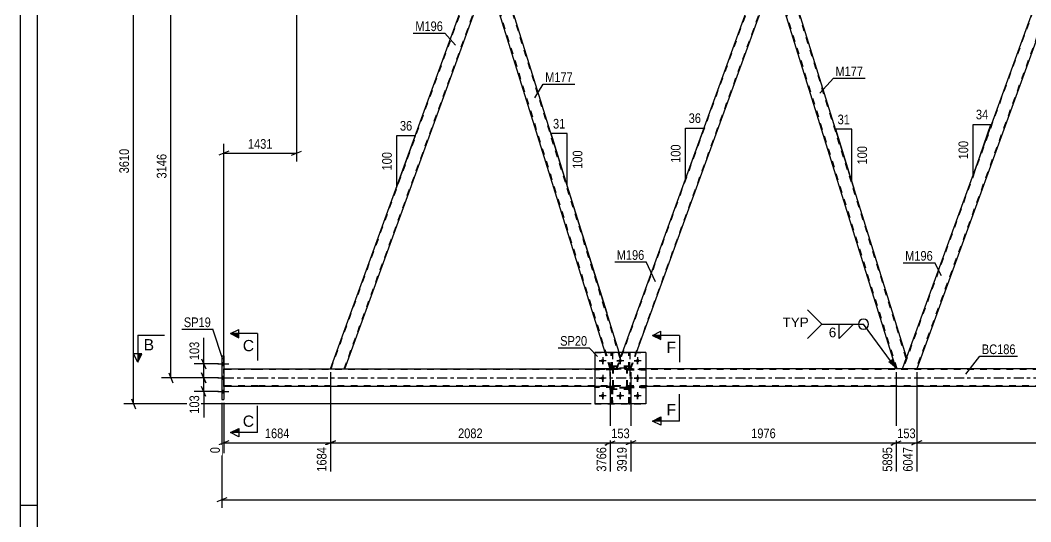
# Model space of a CAD drawing. Header units: millimetres. Extents: x 0 to 841, y 0 to 594.
# Drawn here: x 0 to 300.9, y 293.1 to 442.3 of the extents above; entities that cross this region are included whole.
import ezdxf

# ---------------------------------------------------------------- set-up
doc = ezdxf.new("R2010")
doc.units = ezdxf.units.MM
doc.linetypes.add('DXK_LINE_DOT2', pattern=[3.9198, 1.9599, -1.9599])
doc.linetypes.add('DXK_LINE_DOT3', pattern=[5.9187, 2.979, -0.9799, 0.9799, -0.9799])
doc.styles.add('Arial', font='ARIAL.TTF', dxfattribs={"height": 0.2})
doc.styles.add('Arial Narrow', font='ARIALN.TTF', dxfattribs={"height": 0.2})

# ---------------------------------------------------------------- blocks, each defined once
blk = doc.blocks.new('Unknown-318885327-1133')
at = {"color": 5, "linetype": 'Continuous'}
for p, q in [((0, 594), (0, 0)), ((5, 589), (5, 5)), ((5, 298), (0, 298))]:
    blk.add_line(p, q, dxfattribs=at)
blk = doc.blocks.new('Part-318885327-3958 - 3886')
at = {"color": 2, "linetype": 'Continuous'}
for p, q in [((181.17, 343.45), (181.17, 343.45)), ((181.49, 343.45), (181.17, 343.45)), ((181.49, 343.45), (181.49, 343.45))]:
    blk.add_line(p, q, dxfattribs=at)
at = {"color": 7, "linetype": 'DXK_LINE_DOT2'}
for p, q in [((181.17, 338.61), (181.17, 343.45)), ((181.49, 338.61), (181.49, 343.45)), ((181.17, 339.21), (181.49, 339.21)), ((181.49, 338.61), (181.17, 338.61))]:
    blk.add_line(p, q, dxfattribs=at)
blk = doc.blocks.new('Part-318885327-4018 - 3886')
at = {"color": 2, "linetype": 'Continuous'}
for p, q in [((140.75, 459.85), (139.22, 455.66)), ((142.06, 459.85), (140.75, 459.85)), ((178.34, 343.45), (142.06, 459.85)), ((174.15, 343.45), (139.2, 455.6)), ((139.22, 455.66), (139.22, 455.65))]:
    blk.add_line(p, q, dxfattribs=at)
at = {"color": 7, "linetype": 'DXK_LINE_DOT2'}
for p, q in [((178.63, 341.73), (141.81, 459.85)), ((139.22, 455.66), (139.2, 455.6)), ((175.91, 338.63), (139.33, 455.97)), ((175.66, 338.63), (174.15, 343.45)), ((178.77, 342.1), (178.34, 343.45)), ((177.5, 338.63), (178.77, 342.1)), ((175.66, 338.63), (177.5, 338.63))]:
    blk.add_line(p, q, dxfattribs=at)
blk = doc.blocks.new('Part-318885327-3895 - 3886')
at = {"color": 7, "linetype": 'DXK_LINE_DOT2'}
for p, q in [((176.29, 333.09), (175.97, 333.09)), ((175.97, 333.09), (175.97, 328.25)), ((175.97, 332.49), (176.29, 332.49)), ((176.29, 328.25), (176.29, 333.09)), ((175.97, 328.25), (176.29, 328.25))]:
    blk.add_line(p, q, dxfattribs=at)
blk = doc.blocks.new('Part-318885327-3972 - 3886')
at = {"color": 7, "linetype": 'DXK_LINE_DOT2'}
for p, q in [((176.42, 333.41), (171.02, 333.41)), ((171.02, 333.41), (171.02, 333.09)), ((176.42, 333.09), (171.02, 333.09)), ((175.82, 333.09), (175.82, 333.41)), ((176.42, 333.09), (176.42, 333.41))]:
    blk.add_line(p, q, dxfattribs=at)
blk = doc.blocks.new('Part-318885327-3981 - 3886')
at = {"color": 7, "linetype": 'DXK_LINE_DOT2'}
for p, q in [((181.62, 339.39), (175.62, 339.39)), ((175.62, 332.59), (175.62, 339.39)), ((181.62, 332.59), (181.62, 339.39)), ((181.62, 332.59), (175.62, 332.59))]:
    blk.add_line(p, q, dxfattribs=at)
blk = doc.blocks.new('Part-318885327-3922 - 3886')
at = {"color": 7, "linetype": 'DXK_LINE_DOT2'}
for p, q in [((306.93, 459.85), (262.81, 338.63)), ((310.84, 459.85), (266.72, 338.63)), ((309.49, 455.65), (311.01, 459.85)), ((311.01, 459.85), (309.49, 455.65)), ((309.49, 455.65), (309.49, 455.65)), ((263.88, 342.05), (262.64, 338.63)), ((266.89, 338.63), (262.64, 338.63))]:
    blk.add_line(p, q, dxfattribs=at)
at = {"color": 2, "linetype": 'Continuous'}
for p, q in [((306.76, 459.85), (263.88, 342.05)), ((311.01, 459.85), (306.76, 459.85)), ((309.49, 455.65), (266.89, 338.63))]:
    blk.add_line(p, q, dxfattribs=at)
blk = doc.blocks.new('Part-318885327-3933 - 3886')
at = {"color": 2, "linetype": 'Continuous'}
for p, q in [((92.37, 338.63), (136.49, 459.85)), ((136.49, 459.85), (140.75, 459.85)), ((96.63, 338.63), (139.22, 455.65))]:
    blk.add_line(p, q, dxfattribs=at)
at = {"color": 7, "linetype": 'DXK_LINE_DOT2'}
for p, q in [((92.54, 338.63), (136.66, 459.85)), ((96.46, 338.63), (140.58, 459.85)), ((140.75, 459.85), (139.22, 455.65)), ((92.37, 338.63), (96.63, 338.63))]:
    blk.add_line(p, q, dxfattribs=at)
blk = doc.blocks.new('Part-318885327-3934 - 3886')
at = {"color": 7, "linetype": 'DXK_LINE_DOT2'}
for p, q in [((181.49, 333.09), (181.17, 333.09)), ((181.17, 333.09), (181.17, 328.25)), ((181.17, 332.49), (181.49, 332.49)), ((181.49, 328.25), (181.49, 333.09)), ((181.17, 328.25), (181.49, 328.25))]:
    blk.add_line(p, q, dxfattribs=at)
blk = doc.blocks.new('Part-318885327-3942 - 3886')
at = {"color": 7, "linetype": 'DXK_LINE_DOT2'}
for p, q in [((186.22, 333.41), (180.82, 333.41)), ((180.82, 333.41), (180.82, 333.09)), ((180.82, 333.09), (186.22, 333.09)), ((181.42, 333.09), (181.42, 333.41)), ((186.22, 333.09), (186.22, 333.41))]:
    blk.add_line(p, q, dxfattribs=at)
blk = doc.blocks.new('Part-318885327-3945 - 3886')
at = {"color": 7, "linetype": 'DXK_LINE_DOT2'}
for p, q in [((175.97, 328.25), (175.97, 333.09)), ((175.97, 333.09), (176.29, 333.09)), ((175.97, 332.49), (176.29, 332.49)), ((176.29, 333.09), (176.29, 328.25)), ((176.29, 328.25), (175.97, 328.25))]:
    blk.add_line(p, q, dxfattribs=at)
blk = doc.blocks.new('Part-318885327-3948 - 3886')
at = {"color": 7, "linetype": 'DXK_LINE_DOT2'}
for p, q in [((181.17, 328.25), (181.17, 333.09)), ((181.17, 333.09), (181.49, 333.09)), ((181.17, 332.49), (181.49, 332.49)), ((181.49, 333.09), (181.49, 328.25)), ((181.49, 328.25), (181.17, 328.25))]:
    blk.add_line(p, q, dxfattribs=at)
blk = doc.blocks.new('Part-318885327-3951 - 3886')
at = {"color": 7, "linetype": 'DXK_LINE_DOT2'}
for p, q in [((175.97, 338.61), (175.97, 343.45)), ((175.97, 343.45), (176.29, 343.45)), ((176.29, 343.45), (176.29, 338.61)), ((175.97, 339.21), (176.29, 339.21)), ((176.29, 338.61), (175.97, 338.61))]:
    blk.add_line(p, q, dxfattribs=at)
blk = doc.blocks.new('Bolt-318885327-4020 - 3886')
at = {"linetype": 'Continuous'}
for points in [[(60.63, 339.65), (60.63, 340.53), (59.99, 340.53), (59.99, 339.65)], [(60.63, 339.65), (60.63, 340.53), (59.99, 340.53), (59.99, 339.65)], [(60.63, 339.65), (60.63, 340.53), (59.99, 340.53), (59.99, 339.65)], [(60.63, 335.55), (60.63, 336.43), (59.99, 336.43), (59.99, 335.55)], [(60.63, 335.55), (60.63, 336.43), (59.99, 336.43), (59.99, 335.55)], [(60.63, 331.45), (60.63, 332.33), (59.99, 332.33), (59.99, 331.45)], [(60.63, 331.45), (60.63, 332.33), (59.99, 332.33), (59.99, 331.45)], [(60.63, 331.45), (60.63, 332.33), (59.99, 332.33), (59.99, 331.45)]]:
    blk.add_hatch(color=1, dxfattribs=at).paths.add_polyline_path(points)
at = {"color": 1, "linetype": 'Continuous'}
for p, q in [((58.83, 340.09), (62.15, 340.09)), ((58.83, 340.09), (62.15, 340.09)), ((58.83, 340.09), (62.15, 340.09)), ((59.99, 340.53), (60.63, 340.53)), ((59.99, 340.53), (60.63, 340.53)), ((59.99, 340.53), (60.63, 340.53)), ((59.99, 339.65), (60.63, 339.65)), ((59.99, 339.65), (60.63, 339.65)), ((59.99, 339.65), (60.63, 339.65)), ((58.83, 335.99), (62.15, 335.99)), ((58.83, 335.99), (62.15, 335.99)), ((59.99, 336.43), (60.63, 336.43)), ((59.99, 336.43), (60.63, 336.43)), ((59.99, 335.55), (60.63, 335.55)), ((59.99, 335.55), (60.63, 335.55)), ((58.83, 331.89), (62.15, 331.89)), ((58.83, 331.89), (62.15, 331.89)), ((58.83, 331.89), (62.15, 331.89)), ((59.99, 332.33), (60.63, 332.33)), ((59.99, 332.33), (60.63, 332.33)), ((59.99, 332.33), (60.63, 332.33)), ((59.99, 331.45), (60.63, 331.45)), ((59.99, 331.45), (60.63, 331.45)), ((59.99, 331.45), (60.63, 331.45))]:
    blk.add_line(p, q, dxfattribs=at)
blk = doc.blocks.new('Part-318885327-3956 - 3886')
at = {"color": 2, "linetype": 'Continuous'}
for p, q in [((60.63, 338.63), (70.75, 338.63)), ((70.85, 338.63), (171.02, 338.63)), ((341.29, 338.63), (186.22, 338.63)), ((70.75, 333.35), (60.63, 333.35)), ((171.02, 333.35), (70.85, 333.35)), ((341.29, 333.35), (186.22, 333.35))]:
    blk.add_line(p, q, dxfattribs=at)
at = {"color": 7, "linetype": 'DXK_LINE_DOT2'}
for p, q in [((60.63, 333.35), (60.63, 338.63)), ((70.75, 338.39), (60.63, 338.39)), ((746.4, 338.39), (70.85, 338.39)), ((186.22, 338.63), (171.02, 338.63)), ((70.75, 333.59), (60.63, 333.59)), ((747.15, 333.59), (70.85, 333.59)), ((186.22, 333.35), (171.02, 333.35))]:
    blk.add_line(p, q, dxfattribs=at)
at = {"color": 7, "linetype": 'DXK_LINE_DOT3'}
for p, q in [((60.63, 335.99), (70.75, 335.99)), ((70.85, 335.99), (746.77, 335.99))]:
    blk.add_line(p, q, dxfattribs=at)
blk = doc.blocks.new('Part-318885327-3980 - 3886')
at = {"color": 7, "linetype": 'DXK_LINE_DOT2'}
for p, q in [((176.42, 338.37), (176.46, 338.56)), ((176.46, 338.56), (176.42, 338.37)), ((176.42, 333.33), (176.42, 338.37)), ((176.66, 338.37), (176.68, 338.47)), ((176.66, 333.33), (176.66, 338.37)), ((176.68, 338.47), (176.73, 338.54)), ((176.72, 338.82), (176.9, 338.85)), ((176.9, 338.85), (176.72, 338.82)), ((176.73, 338.54), (176.81, 338.59)), ((176.81, 338.59), (176.9, 338.61)), ((180.34, 338.85), (176.9, 338.85)), ((176.9, 338.61), (180.34, 338.61)), ((180.34, 338.85), (180.52, 338.82)), ((180.52, 338.82), (180.34, 338.85)), ((180.34, 338.61), (180.43, 338.59)), ((180.43, 338.59), (180.51, 338.54)), ((180.51, 338.54), (180.56, 338.47)), ((180.56, 338.47), (180.58, 338.37)), ((180.58, 333.33), (180.58, 338.37)), ((180.78, 338.56), (180.82, 338.37)), ((180.82, 338.37), (180.78, 338.56)), ((180.82, 333.33), (180.82, 338.37)), ((176.46, 333.15), (176.42, 333.33)), ((176.42, 333.33), (176.46, 333.15)), ((176.68, 333.24), (176.66, 333.33)), ((176.73, 333.16), (176.68, 333.24)), ((176.9, 332.85), (176.72, 332.89)), ((176.72, 332.89), (176.9, 332.85)), ((176.81, 333.11), (176.73, 333.16)), ((176.9, 333.09), (176.81, 333.11)), ((180.34, 333.09), (176.9, 333.09)), ((180.34, 332.85), (176.9, 332.85)), ((180.43, 333.11), (180.34, 333.09)), ((180.52, 332.89), (180.34, 332.85)), ((180.34, 332.85), (180.52, 332.89)), ((180.51, 333.16), (180.43, 333.11)), ((180.56, 333.24), (180.51, 333.16)), ((180.58, 333.33), (180.56, 333.24)), ((180.82, 333.33), (180.78, 333.15)), ((180.78, 333.15), (180.82, 333.33))]:
    blk.add_line(p, q, dxfattribs=at)
at = {"color": 7, "linetype": 'DXK_LINE_DOT3'}
blk.add_line((178.62, 335.85), (178.62, 335.85), dxfattribs=at)
at = {"color": 7, "linetype": 'DXK_LINE_DOT2'}
for centre, start, end in [((176.9, 338.37), 112.5, 157.5), ((176.9, 338.37), 112.5, 157.5), ((180.34, 338.37), 22.5, 67.5), ((180.34, 338.37), 22.5, 67.5), ((176.9, 333.33), 202.5, 247.5), ((176.9, 333.33), 202.5, 247.5), ((180.34, 333.33), 292.5, 337.5), ((180.34, 333.33), 292.5, 337.5)]:
    blk.add_arc(centre, 0.48, start, end, dxfattribs=at)
blk = doc.blocks.new('Part-318885327-3985 - 3886')
at = {"color": 7, "linetype": 'DXK_LINE_DOT2'}
for p, q in [((176.42, 338.61), (171.02, 338.61)), ((171.02, 338.61), (171.02, 338.29)), ((176.42, 338.29), (171.02, 338.29)), ((175.82, 338.29), (175.82, 338.61)), ((176.42, 338.29), (176.42, 338.61))]:
    blk.add_line(p, q, dxfattribs=at)
blk = doc.blocks.new('Part-318885327-4025 - 3886')
at = {"color": 7, "linetype": 'DXK_LINE_DOT2'}
for p, q in [((177.67, 338.63), (221.79, 459.85)), ((181.59, 338.63), (225.71, 459.85)), ((225.88, 459.85), (224.35, 455.65)), ((177.5, 338.63), (179.26, 343.45)), ((181.76, 338.63), (183.52, 343.45)), ((181.76, 338.63), (177.5, 338.63))]:
    blk.add_line(p, q, dxfattribs=at)
at = {"color": 2, "linetype": 'Continuous'}
for p, q in [((179.26, 343.45), (221.62, 459.85)), ((221.62, 459.85), (225.88, 459.85)), ((183.52, 343.45), (224.35, 455.65))]:
    blk.add_line(p, q, dxfattribs=at)
blk = doc.blocks.new('Part-318885327-4028 - 3886')
at = {"color": 7, "linetype": 'DXK_LINE_DOT2'}
for p, q in [((181.17, 338.61), (181.17, 343.45)), ((181.17, 343.45), (181.49, 343.45)), ((181.49, 343.45), (181.49, 338.61)), ((181.17, 339.21), (181.49, 339.21)), ((181.49, 338.61), (181.17, 338.61))]:
    blk.add_line(p, q, dxfattribs=at)
blk = doc.blocks.new('Part-318885327-4033 - 3886')
at = {"color": 2, "linetype": 'Continuous'}
for p, q in [((186.22, 343.45), (171.02, 343.45)), ((171.02, 343.45), (171.02, 328.25)), ((186.22, 343.45), (186.22, 328.25)), ((186.22, 328.25), (171.02, 328.25))]:
    blk.add_line(p, q, dxfattribs=at)
blk = doc.blocks.new('Part-318885327-4040 - 3886')
at = {"color": 7, "linetype": 'DXK_LINE_DOT2'}
for p, q in [((180.82, 333.09), (180.82, 333.41)), ((180.82, 333.41), (186.22, 333.41)), ((186.22, 333.09), (180.82, 333.09)), ((181.42, 333.09), (181.42, 333.41)), ((186.22, 333.41), (186.22, 333.09))]:
    blk.add_line(p, q, dxfattribs=at)
blk = doc.blocks.new('Part-318885327-4121 - 3886')
at = {"color": 7, "linetype": 'DXK_LINE_DOT2'}
for p, q in [((176.42, 338.37), (176.46, 338.56)), ((176.46, 338.56), (176.42, 338.37)), ((176.42, 333.33), (176.42, 338.37)), ((176.66, 338.37), (176.68, 338.47)), ((176.66, 333.33), (176.66, 338.37)), ((176.68, 338.47), (176.73, 338.54)), ((176.72, 338.82), (176.9, 338.85)), ((176.9, 338.85), (176.72, 338.82)), ((176.73, 338.54), (176.81, 338.59)), ((176.81, 338.59), (176.9, 338.61)), ((180.34, 338.85), (176.9, 338.85)), ((176.9, 338.61), (180.34, 338.61)), ((180.34, 338.85), (180.52, 338.82)), ((180.52, 338.82), (180.34, 338.85)), ((180.34, 338.61), (180.43, 338.59)), ((180.43, 338.59), (180.51, 338.54)), ((180.51, 338.54), (180.56, 338.47)), ((180.56, 338.47), (180.58, 338.37)), ((180.58, 333.33), (180.58, 338.37)), ((180.78, 338.56), (180.82, 338.37)), ((180.82, 338.37), (180.78, 338.56)), ((180.82, 333.33), (180.82, 338.37)), ((176.46, 333.15), (176.42, 333.33)), ((176.42, 333.33), (176.46, 333.15)), ((176.68, 333.24), (176.66, 333.33)), ((176.73, 333.16), (176.68, 333.24)), ((176.9, 332.85), (176.72, 332.89)), ((176.72, 332.89), (176.9, 332.85)), ((176.81, 333.11), (176.73, 333.16)), ((176.9, 333.09), (176.81, 333.11)), ((180.34, 333.09), (176.9, 333.09)), ((180.34, 332.85), (176.9, 332.85)), ((180.43, 333.11), (180.34, 333.09)), ((180.52, 332.89), (180.34, 332.85)), ((180.34, 332.85), (180.52, 332.89)), ((180.51, 333.16), (180.43, 333.11)), ((180.56, 333.24), (180.51, 333.16)), ((180.58, 333.33), (180.56, 333.24)), ((180.82, 333.33), (180.78, 333.15)), ((180.78, 333.15), (180.82, 333.33))]:
    blk.add_line(p, q, dxfattribs=at)
at = {"color": 7, "linetype": 'DXK_LINE_DOT3'}
blk.add_line((178.62, 335.85), (178.62, 335.85), dxfattribs=at)
at = {"color": 7, "linetype": 'DXK_LINE_DOT2'}
for centre, start, end in [((176.9, 338.37), 112.5, 157.5), ((176.9, 338.37), 112.5, 157.5), ((180.34, 338.37), 22.5, 67.5), ((180.34, 338.37), 22.5, 67.5), ((176.9, 333.33), 202.5, 247.5), ((176.9, 333.33), 202.5, 247.5), ((180.34, 333.33), 292.5, 337.5), ((180.34, 333.33), 292.5, 337.5)]:
    blk.add_arc(centre, 0.48, start, end, dxfattribs=at)
blk = doc.blocks.new('Part-318885327-4119 - 3886')
at = {"color": 7, "linetype": 'DXK_LINE_DOT2'}
for p, q in [((180.82, 338.29), (180.82, 338.61)), ((180.82, 338.61), (186.22, 338.61)), ((186.22, 338.29), (180.82, 338.29)), ((181.42, 338.29), (181.42, 338.61)), ((186.22, 338.61), (186.22, 338.29))]:
    blk.add_line(p, q, dxfattribs=at)
blk = doc.blocks.new('Part-318885327-4057 - 3886')
at = {"color": 7, "linetype": 'DXK_LINE_DOT2'}
for p, q in [((186.22, 338.61), (180.82, 338.61)), ((180.82, 338.61), (180.82, 338.29)), ((180.82, 338.29), (186.22, 338.29)), ((181.42, 338.29), (181.42, 338.61)), ((186.22, 338.29), (186.22, 338.61))]:
    blk.add_line(p, q, dxfattribs=at)
blk = doc.blocks.new('Part-318885327-4060 - 3886')
at = {"color": 7, "linetype": 'DXK_LINE_DOT2'}
for p, q in [((176.42, 333.41), (171.02, 333.41)), ((171.02, 333.09), (171.02, 333.41)), ((176.42, 333.09), (171.02, 333.09)), ((175.82, 333.09), (175.82, 333.41)), ((176.42, 333.41), (176.42, 333.09))]:
    blk.add_line(p, q, dxfattribs=at)
blk = doc.blocks.new('Bolt-318885327-4062 - 3886')
at = {"color": 1, "linetype": 'Continuous'}
for p, q in [((172.38, 341.05), (173.07, 341.05)), ((173.42, 342.09), (173.42, 341.4)), ((173.42, 340.01), (173.42, 340.71)), ((174.46, 341.05), (173.77, 341.05)), ((177.58, 341.05), (178.27, 341.05)), ((178.62, 342.09), (178.62, 341.4)), ((178.62, 340.01), (178.62, 340.71)), ((179.66, 341.05), (178.97, 341.05)), ((182.78, 341.05), (183.47, 341.05)), ((183.82, 342.09), (183.82, 341.4)), ((183.82, 340.01), (183.82, 340.71)), ((184.86, 341.05), (184.17, 341.05)), ((172.38, 335.85), (173.07, 335.85)), ((173.42, 336.89), (173.42, 336.2)), ((173.42, 334.81), (173.42, 335.51)), ((174.46, 335.85), (173.77, 335.85)), ((182.78, 335.85), (183.47, 335.85)), ((183.82, 336.89), (183.82, 336.2)), ((183.82, 334.81), (183.82, 335.51)), ((184.86, 335.85), (184.17, 335.85)), ((173.42, 331.69), (173.42, 331)), ((178.62, 331.69), (178.62, 331)), ((183.82, 331.69), (183.82, 331)), ((172.38, 330.65), (173.07, 330.65)), ((173.42, 329.61), (173.42, 330.31)), ((174.46, 330.65), (173.77, 330.65)), ((177.58, 330.65), (178.27, 330.65)), ((178.62, 329.61), (178.62, 330.31)), ((179.66, 330.65), (178.97, 330.65)), ((182.78, 330.65), (183.47, 330.65)), ((183.82, 329.61), (183.82, 330.31)), ((184.86, 330.65), (184.17, 330.65))]:
    blk.add_line(p, q, dxfattribs=at)
blk = doc.blocks.new('Bolt-318885327-4063 - 3886')
at = {"linetype": 'Continuous'}
for points in [[(173.94, 341.05, -1), (172.9, 341.05, -1)], [(179.14, 341.05, -1), (178.1, 341.05, -1)], [(184.34, 341.05, -1), (183.3, 341.05, -1)], [(173.94, 335.85, -1), (172.9, 335.85, -1)], [(184.34, 335.85, -1), (183.3, 335.85, -1)], [(173.94, 330.65, -1), (172.9, 330.65, -1)], [(179.14, 330.65, -1), (178.1, 330.65, -1)], [(184.34, 330.65, -1), (183.3, 330.65, -1)]]:
    blk.add_hatch(color=1, dxfattribs=at).paths.add_polyline_path(points)
at = {"color": 1, "linetype": 'Continuous'}
for p, q in [((174.46, 341.05), (172.38, 341.05)), ((173.42, 342.09), (173.42, 340.01)), ((179.66, 341.05), (177.58, 341.05)), ((178.62, 342.09), (178.62, 340.01)), ((184.86, 341.05), (182.78, 341.05)), ((183.82, 342.09), (183.82, 340.01)), ((174.46, 335.85), (172.38, 335.85)), ((173.42, 336.89), (173.42, 334.81)), ((184.86, 335.85), (182.78, 335.85)), ((183.82, 336.89), (183.82, 334.81)), ((173.42, 331.69), (173.42, 329.61)), ((178.62, 331.69), (178.62, 329.61)), ((183.82, 331.69), (183.82, 329.61)), ((174.46, 330.65), (172.38, 330.65)), ((179.66, 330.65), (177.58, 330.65)), ((184.86, 330.65), (182.78, 330.65))]:
    blk.add_line(p, q, dxfattribs=at)
blk = doc.blocks.new('Part-318885327-4077 - 3886')
at = {"color": 2, "linetype": 'Continuous'}
for p, q in [((225.88, 459.85), (224.35, 455.66)), ((227.2, 459.85), (225.88, 459.85)), ((263.9, 342.1), (227.2, 459.85)), ((260.79, 338.63), (224.33, 455.6)), ((224.35, 455.66), (224.35, 455.65)), ((262.64, 338.63), (263.88, 342.05))]:
    blk.add_line(p, q, dxfattribs=at)
at = {"color": 7, "linetype": 'DXK_LINE_DOT2'}
for p, q in [((263.76, 341.73), (226.95, 459.85)), ((224.35, 455.66), (224.33, 455.6)), ((261.04, 338.63), (224.47, 455.97)), ((263.88, 342.05), (263.9, 342.1)), ((262.64, 338.63), (260.79, 338.63))]:
    blk.add_line(p, q, dxfattribs=at)
blk = doc.blocks.new('Part-318885327-4085 - 3886')
at = {"color": 7, "linetype": 'DXK_LINE_DOT2'}
for p, q in [((176.42, 338.61), (171.02, 338.61)), ((171.02, 338.29), (171.02, 338.61)), ((176.42, 338.29), (171.02, 338.29)), ((175.82, 338.29), (175.82, 338.61)), ((176.42, 338.61), (176.42, 338.29))]:
    blk.add_line(p, q, dxfattribs=at)
blk = doc.blocks.new('Part-318885327-4091 - 3886')
at = {"color": 7, "linetype": 'DXK_LINE_DOT2'}
for p, q in [((171.02, 343.45), (186.22, 343.45)), ((171.02, 343.45), (171.02, 328.25)), ((186.22, 343.45), (186.22, 328.25)), ((171.02, 328.25), (186.22, 328.25))]:
    blk.add_line(p, q, dxfattribs=at)
blk = doc.blocks.new('Part-318885327-4120 - 3886')
at = {"color": 7, "linetype": 'DXK_LINE_DOT2'}
for p, q in [((181.62, 339.25), (175.62, 339.25)), ((175.62, 332.45), (175.62, 339.25)), ((181.62, 332.45), (181.62, 339.25)), ((181.62, 332.45), (175.62, 332.45))]:
    blk.add_line(p, q, dxfattribs=at)
blk = doc.blocks.new('Part-318885327-4123 - 3886')
at = {"color": 2, "linetype": 'Continuous'}
for p, q in [((175.97, 343.45), (175.97, 343.45)), ((176.29, 343.45), (175.97, 343.45)), ((176.29, 343.45), (176.29, 343.45))]:
    blk.add_line(p, q, dxfattribs=at)
at = {"color": 7, "linetype": 'DXK_LINE_DOT2'}
for p, q in [((175.97, 338.61), (175.97, 343.45)), ((176.29, 338.61), (176.29, 343.45)), ((175.97, 339.21), (176.29, 339.21)), ((176.29, 338.61), (175.97, 338.61))]:
    blk.add_line(p, q, dxfattribs=at)
blk = doc.blocks.new('Part-318885327-4202 - 3886')
at = {"color": 2, "linetype": 'Continuous'}
for p, q in [((59.99, 342.49), (60.63, 342.49)), ((59.99, 342.49), (59.99, 329.49)), ((60.63, 342.49), (60.63, 329.49)), ((59.99, 329.49), (60.63, 329.49))]:
    blk.add_line(p, q, dxfattribs=at)
blk = doc.blocks.new('StraightDimension-318885327-4792 - 3886')
at = {"color": 7, "linetype": 'Continuous'}
for p, q in [((92.37, 337.63), (92.37, 308.05)), ((175.66, 337.63), (175.66, 308.05)), ((93.87, 317.26), (90.87, 316.06)), ((92.37, 316.66), (175.66, 316.66)), ((174.16, 316.06), (177.16, 317.26))]:
    blk.add_line(p, q, dxfattribs=at)
at = {"color": 0}
blk.add_wipeout([(138.27, 317.41), (138.27, 321.61), (129.76, 321.61), (129.76, 317.41)], dxfattribs=at)
at = {"color": 0, "linetype": 'Continuous'}
blk.add_wipeout([(175.06, 315.96), (170.86, 315.96), (170.86, 307.45), (175.06, 307.45)], dxfattribs=at)
at = {"color": 3, "style": 'Arial Narrow'}
blk.add_text('2082', height=2.863, dxfattribs=at).set_placement((130.36, 318.01))
at = {"color": 3, "linetype": 'Continuous', "style": 'Arial Narrow'}
blk.add_text('3766', height=2.863, rotation=90.0002, dxfattribs=at).set_placement((174.46, 308.05))
blk = doc.blocks.new('AngleDimension-318885327-5505 - 3886')
at = {"color": 7, "linetype": 'Continuous'}
for p, q in [((247.59, 409.89), (242.77, 409.89)), ((247.59, 394.43), (242.77, 409.89)), ((247.59, 394.43), (247.59, 409.89)), ((248.25, 392.31), (247.59, 394.43))]:
    blk.add_line(p, q, dxfattribs=at)
at = {"color": 0}
for points in [[(247.61, 410.79), (247.61, 414.99), (242.75, 414.99), (242.75, 410.79)], [(252.69, 405.5), (248.49, 405.5), (248.49, 398.82), (252.69, 398.82)]]:
    blk.add_wipeout(points, dxfattribs=at)
at = {"color": 3, "style": 'Arial Narrow'}
blk.add_text('31', height=2.863, dxfattribs=at).set_placement((243.35, 411.39))
blk.add_text('100', height=2.863, rotation=90.0002, dxfattribs=at).set_placement((252.09, 399.42))
blk = doc.blocks.new('StraightDimension-318885327-5101 - 3886')
at = {"color": 7, "linetype": 'Continuous'}
for p, q in [((59.99, 328.49), (59.99, 297.31)), ((61.49, 300.31), (58.49, 299.11)), ((59.99, 299.71), (799.55, 299.71))]:
    blk.add_line(p, q, dxfattribs=at)
blk = doc.blocks.new('AngleDimension-318885327-4383 - 3886')
at = {"color": 7, "linetype": 'Continuous'}
for p, q in [((198.07, 410.26), (203.61, 410.26)), ((198.07, 395.03), (203.61, 410.26)), ((198.07, 395.03), (198.07, 410.26)), ((198.34, 395.77), (198.07, 395.03))]:
    blk.add_line(p, q, dxfattribs=at)
at = {"color": 0}
for points in [[(203.26, 411.16), (203.26, 415.36), (198.41, 415.36), (198.41, 411.16)], [(197.17, 405.99), (192.97, 405.99), (192.97, 399.3), (197.17, 399.3)]]:
    blk.add_wipeout(points, dxfattribs=at)
at = {"color": 3, "style": 'Arial Narrow'}
blk.add_text('36', height=2.863, dxfattribs=at).set_placement((199.01, 411.76))
blk.add_text('100', height=2.863, rotation=90.0002, dxfattribs=at).set_placement((196.57, 399.9))
blk = doc.blocks.new('AngleDimension-318885327-4394 - 3886')
at = {"color": 7, "linetype": 'Continuous'}
for p, q in [((112.11, 408), (117.65, 408)), ((112.11, 392.77), (117.65, 408)), ((112.11, 392.77), (112.11, 408)), ((110.76, 389.07), (112.11, 392.77))]:
    blk.add_line(p, q, dxfattribs=at)
at = {"color": 0}
for points in [[(117.31, 408.9), (117.31, 413.1), (112.45, 413.1), (112.45, 408.9)], [(111.21, 403.73), (107.01, 403.73), (107.01, 397.04), (111.21, 397.04)]]:
    blk.add_wipeout(points, dxfattribs=at)
at = {"color": 3, "style": 'Arial Narrow'}
blk.add_text('36', height=2.863, dxfattribs=at).set_placement((113.05, 409.5))
blk.add_text('100', height=2.863, rotation=90.0002, dxfattribs=at).set_placement((110.61, 397.64))
blk = doc.blocks.new('StraightDimension-318885327-4606 - 3886')
at = {"color": 7, "linetype": 'Continuous'}
for p, q in [((83.86, 472.65), (30.86, 472.65)), ((34.31, 471.15), (33.11, 474.15)), ((33.71, 328.25), (33.71, 472.65)), ((170.02, 328.25), (30.86, 328.25)), ((33.11, 329.75), (34.31, 326.75))]:
    blk.add_line(p, q, dxfattribs=at)
at = {"color": 0}
blk.add_wipeout([(32.96, 404.71), (28.76, 404.71), (28.76, 396.19), (32.96, 396.19)], dxfattribs=at)
at = {"color": 3, "style": 'Arial Narrow'}
blk.add_text('3610', height=2.863, rotation=90.0002, dxfattribs=at).set_placement((32.36, 396.79))
blk = doc.blocks.new('StraightDimension-318885327-4679 - 3886')
at = {"color": 7, "linetype": 'Continuous'}
for p, q in [((58.99, 340.09), (51.77, 340.09)), ((54.02, 341.59), (55.22, 338.59)), ((54.62, 335.99), (54.62, 340.09)), ((55.22, 334.49), (54.02, 337.49)), ((58.99, 335.99), (51.77, 335.99))]:
    blk.add_line(p, q, dxfattribs=at)
at = {"color": 0}
blk.add_wipeout([(53.87, 347.3), (49.67, 347.3), (49.67, 340.61), (53.87, 340.61)], dxfattribs=at)
at = {"color": 7, "linetype": 'Continuous'}
blk.add_line((54.62, 340.09), (54.62, 347.82), dxfattribs=at)
blk.add_line((54.62, 340.09), (54.62, 347.82), dxfattribs=at)
at = {"color": 3, "style": 'Arial Narrow'}
blk.add_text('103', height=2.863, rotation=90.0002, dxfattribs=at).set_placement((53.27, 341.21))
blk = doc.blocks.new('StraightDimension-318885327-4687 - 3886')
at = {"color": 7, "linetype": 'Continuous'}
for p, q in [((54.02, 337.49), (55.22, 334.49)), ((58.99, 335.99), (51.77, 335.99)), ((54.62, 331.89), (54.62, 335.99)), ((58.99, 331.89), (51.77, 331.89)), ((55.22, 330.39), (54.02, 333.39))]:
    blk.add_line(p, q, dxfattribs=at)
at = {"color": 0}
blk.add_wipeout([(53.87, 331.36), (49.67, 331.36), (49.67, 324.68), (53.87, 324.68)], dxfattribs=at)
at = {"color": 7, "linetype": 'Continuous'}
blk.add_line((54.62, 331.89), (54.62, 324.15), dxfattribs=at)
blk.add_line((54.62, 331.89), (54.62, 324.15), dxfattribs=at)
at = {"color": 3, "style": 'Arial Narrow'}
blk.add_text('103', height=2.863, rotation=90.0002, dxfattribs=at).set_placement((53.27, 325.28))
blk = doc.blocks.new('StraightDimension-318885327-4728 - 3886')
at = {"color": 7, "linetype": 'Continuous'}
for p, q in [((82.25, 458.85), (82.25, 400.35)), ((62.13, 403.35), (59.13, 402.15)), ((60.63, 339.63), (60.63, 405.6)), ((80.75, 402.15), (83.75, 403.35)), ((60.63, 402.75), (82.25, 402.75))]:
    blk.add_line(p, q, dxfattribs=at)
at = {"color": 0}
blk.add_wipeout([(75.7, 403.5), (75.7, 407.7), (67.19, 407.7), (67.19, 403.5)], dxfattribs=at)
at = {"color": 3, "style": 'Arial Narrow'}
blk.add_text('1431', height=2.863, dxfattribs=at).set_placement((67.79, 404.1))
blk = doc.blocks.new('StraightDimension-318885327-4739 - 3886')
at = {"color": 7, "linetype": 'Continuous'}
for p, q in [((45.48, 460.35), (44.28, 463.35)), ((80.61, 461.85), (42.03, 461.85)), ((44.88, 335.99), (44.88, 461.85)), ((44.28, 337.49), (45.48, 334.49)), ((58.99, 335.99), (42.03, 335.99))]:
    blk.add_line(p, q, dxfattribs=at)
at = {"color": 0}
blk.add_wipeout([(44.13, 403.17), (39.93, 403.17), (39.93, 394.66), (44.13, 394.66)], dxfattribs=at)
at = {"color": 3, "style": 'Arial Narrow'}
blk.add_text('3146', height=2.863, rotation=90.0002, dxfattribs=at).set_placement((43.53, 395.26))
blk = doc.blocks.new('StraightDimension-318885327-4744 - 3886')
at = {"color": 7, "linetype": 'Continuous'}
for p, q in [((181.76, 337.63), (181.76, 308.05)), ((260.79, 337.63), (260.79, 308.05)), ((183.26, 317.26), (180.26, 316.06)), ((181.76, 316.66), (260.79, 316.66)), ((259.29, 316.06), (262.29, 317.26))]:
    blk.add_line(p, q, dxfattribs=at)
at = {"color": 0}
blk.add_wipeout([(225.53, 317.41), (225.53, 321.61), (217.02, 321.61), (217.02, 317.41)], dxfattribs=at)
at = {"color": 0, "linetype": 'Continuous'}
blk.add_wipeout([(260.19, 315.96), (255.99, 315.96), (255.99, 307.45), (260.19, 307.45)], dxfattribs=at)
at = {"color": 3, "style": 'Arial Narrow'}
blk.add_text('1976', height=2.863, dxfattribs=at).set_placement((217.62, 318.01))
at = {"color": 3, "linetype": 'Continuous', "style": 'Arial Narrow'}
blk.add_text('5895', height=2.863, rotation=90.0002, dxfattribs=at).set_placement((259.59, 308.05))
blk = doc.blocks.new('StraightDimension-318885327-4768 - 3886')
at = {"color": 7, "linetype": 'Continuous'}
for p, q in [((175.66, 337.63), (175.66, 308.05)), ((181.76, 337.63), (181.76, 308.05)), ((174.16, 316.06), (177.16, 317.26)), ((175.66, 316.66), (181.76, 316.66)), ((183.26, 317.26), (180.26, 316.06))]:
    blk.add_line(p, q, dxfattribs=at)
at = {"color": 0}
blk.add_wipeout([(182.05, 317.41), (182.05, 321.61), (175.37, 321.61), (175.37, 317.41)], dxfattribs=at)
at = {"color": 3, "style": 'Arial Narrow'}
blk.add_text('153', height=2.863, dxfattribs=at).set_placement((175.97, 318.01))
at = {"color": 0, "linetype": 'Continuous'}
blk.add_wipeout([(181.16, 315.96), (176.96, 315.96), (176.96, 307.45), (181.16, 307.45)], dxfattribs=at)
at = {"color": 3, "linetype": 'Continuous', "style": 'Arial Narrow'}
blk.add_text('3919', height=2.863, rotation=90.0002, dxfattribs=at).set_placement((180.56, 308.05))
blk = doc.blocks.new('StraightDimension-318885327-4809 - 3886')
at = {"color": 7, "linetype": 'Continuous'}
for p, q in [((260.79, 337.63), (260.79, 308.05)), ((266.89, 337.63), (266.89, 308.05)), ((259.29, 316.06), (262.29, 317.26)), ((260.79, 316.66), (266.89, 316.66)), ((268.39, 317.26), (265.39, 316.06))]:
    blk.add_line(p, q, dxfattribs=at)
at = {"color": 0}
blk.add_wipeout([(267.19, 317.41), (267.19, 321.61), (260.5, 321.61), (260.5, 317.41)], dxfattribs=at)
at = {"color": 3, "style": 'Arial Narrow'}
blk.add_text('153', height=2.863, dxfattribs=at).set_placement((261.1, 318.01))
at = {"color": 0, "linetype": 'Continuous'}
blk.add_wipeout([(266.29, 315.96), (262.09, 315.96), (262.09, 307.45), (266.29, 307.45)], dxfattribs=at)
at = {"color": 3, "linetype": 'Continuous', "style": 'Arial Narrow'}
blk.add_text('6047', height=2.863, rotation=90.0002, dxfattribs=at).set_placement((265.69, 308.05))
blk = doc.blocks.new('StraightDimension-318885327-4833 - 3886')
at = {"color": 7, "linetype": 'Continuous'}
for p, q in [((266.89, 337.63), (266.89, 308.05)), ((345.93, 337.63), (345.93, 308.05)), ((268.39, 317.26), (265.39, 316.06)), ((266.89, 316.66), (345.93, 316.66)), ((344.43, 316.06), (347.43, 317.26))]:
    blk.add_line(p, q, dxfattribs=at)
at = {"color": 0}
blk.add_wipeout([(310.67, 317.41), (310.67, 321.61), (302.15, 321.61), (302.15, 317.41)], dxfattribs=at)
at = {"color": 0, "linetype": 'Continuous'}
blk.add_wipeout([(345.33, 315.96), (341.13, 315.96), (341.13, 307.45), (345.33, 307.45)], dxfattribs=at)
at = {"color": 3, "style": 'Arial Narrow'}
blk.add_text('1976', height=2.863, dxfattribs=at).set_placement((302.75, 318.01))
at = {"color": 3, "linetype": 'Continuous', "style": 'Arial Narrow'}
blk.add_text('8023', height=2.863, rotation=90.0002, dxfattribs=at).set_placement((344.73, 308.05))
blk = doc.blocks.new('StraightDimension-318885327-5090 - 3886')
at = {"color": 7, "linetype": 'Continuous'}
for p, q in [((92.37, 337.63), (92.37, 308.05)), ((60.63, 328.49), (60.63, 313.53)), ((62.13, 317.26), (59.13, 316.06)), ((60.63, 316.66), (92.37, 316.66)), ((90.87, 316.06), (93.87, 317.26))]:
    blk.add_line(p, q, dxfattribs=at)
at = {"color": 0}
blk.add_wipeout([(80.76, 317.41), (80.76, 321.61), (72.24, 321.61), (72.24, 317.41)], dxfattribs=at)
at = {"color": 0, "linetype": 'Continuous'}
for points in [[(60.03, 315.96), (55.83, 315.96), (55.83, 312.93), (60.03, 312.93)], [(91.77, 315.96), (87.57, 315.96), (87.57, 307.45), (91.77, 307.45)]]:
    blk.add_wipeout(points, dxfattribs=at)
at = {"color": 3, "style": 'Arial Narrow'}
blk.add_text('1684', height=2.863, dxfattribs=at).set_placement((72.84, 318.01))
at = {"color": 3, "linetype": 'Continuous', "style": 'Arial Narrow'}
for s, height, p in [('0', 2.86, (59.43, 313.53)), ('1684', 2.863, (91.17, 308.05))]:
    blk.add_text(s, height=height, rotation=90.0002, dxfattribs=at).set_placement(p)
blk = doc.blocks.new('AngleDimension-318885327-5112 - 3886')
at = {"color": 7, "linetype": 'Continuous'}
for p, q in [((162.86, 408.61), (158.04, 408.61)), ((162.86, 393.14), (158.04, 408.61)), ((162.86, 393.14), (162.86, 408.61)), ((174.7, 355.16), (162.86, 393.14))]:
    blk.add_line(p, q, dxfattribs=at)
at = {"color": 0}
for points in [[(162.87, 409.51), (162.87, 413.71), (158.02, 413.71), (158.02, 409.51)], [(167.96, 404.22), (163.76, 404.22), (163.76, 397.53), (167.96, 397.53)]]:
    blk.add_wipeout(points, dxfattribs=at)
at = {"color": 3, "style": 'Arial Narrow'}
blk.add_text('31', height=2.863, dxfattribs=at).set_placement((158.62, 410.11))
blk.add_text('100', height=2.863, rotation=90.0002, dxfattribs=at).set_placement((167.36, 398.13))
blk = doc.blocks.new('AngleDimension-318885327-5516 - 3886')
at = {"color": 7, "linetype": 'Continuous'}
for p, q in [((283.71, 411.35), (288.99, 411.35)), ((283.71, 396.03), (288.99, 411.35)), ((283.71, 396.03), (283.71, 411.35)), ((284.31, 397.76), (288.99, 411.35))]:
    blk.add_line(p, q, dxfattribs=at)
at = {"color": 0}
for points in [[(288.78, 412.25), (288.78, 416.45), (283.92, 416.45), (283.92, 412.25)], [(282.81, 407.03), (278.61, 407.03), (278.61, 400.35), (282.81, 400.35)]]:
    blk.add_wipeout(points, dxfattribs=at)
at = {"color": 3, "style": 'Arial Narrow'}
blk.add_text('34', height=2.863, dxfattribs=at).set_placement((284.52, 412.85))
blk.add_text('100', height=2.863, rotation=90.0002, dxfattribs=at).set_placement((282.21, 400.95))
blk = doc.blocks.new('Mark-318885327-3918 - 3886')
at = {"color": 0}
blk.add_wipeout([(271.68, 370.81), (271.68, 373.81), (263.45, 373.81), (263.45, 370.81)], dxfattribs=at)
blk.add_wipeout([(271.68, 370.81), (271.68, 373.81), (263.45, 373.81), (263.45, 370.81)], dxfattribs=at)
at = {"color": 30, "linetype": 'Continuous'}
for p in [(262.85, 370.21), (274.23, 366.33)]:
    blk.add_line(p, (272.28, 370.21), dxfattribs=at)
at = {"color": 3, "style": 'Arial Narrow'}
blk.add_text('M196', height=2.863, dxfattribs=at).set_placement((263.45, 370.81))
blk = doc.blocks.new('Mark-318885327-3929 - 3886')
at = {"color": 0}
blk.add_wipeout([(125.84, 439.11), (125.84, 442.11), (117.62, 442.11), (117.62, 439.11)], dxfattribs=at)
blk.add_wipeout([(125.84, 439.11), (125.84, 442.11), (117.62, 442.11), (117.62, 439.11)], dxfattribs=at)
at = {"color": 30, "linetype": 'Continuous'}
for p in [(117.02, 438.51), (129.54, 434.9)]:
    blk.add_line(p, (126.44, 438.51), dxfattribs=at)
at = {"color": 3, "style": 'Arial Narrow'}
blk.add_text('M196', height=2.863, dxfattribs=at).set_placement((117.62, 439.11))
blk = doc.blocks.new('Mark-318885327-3952 - 3886')
at = {"color": 0}
blk.add_wipeout([(296.33, 343.02), (296.33, 346.02), (286.28, 346.02), (286.28, 343.02)], dxfattribs=at)
blk.add_wipeout([(296.33, 343.02), (296.33, 346.02), (286.28, 346.02), (286.28, 343.02)], dxfattribs=at)
at = {"color": 30, "linetype": 'Continuous'}
for p, q in [((281.47, 337.06), (285.68, 342.42)), ((285.68, 342.42), (296.93, 342.42))]:
    blk.add_line(p, q, dxfattribs=at)
at = {"color": 3, "style": 'Arial Narrow'}
blk.add_text('BC186', height=2.863, dxfattribs=at).set_placement((286.28, 343.02))
blk = doc.blocks.new('Mark-318885327-4021 - 3886')
at = {"color": 0}
blk.add_wipeout([(185.8, 371.06), (185.8, 374.06), (177.58, 374.06), (177.58, 371.06)], dxfattribs=at)
blk.add_wipeout([(185.8, 371.06), (185.8, 374.06), (177.58, 374.06), (177.58, 371.06)], dxfattribs=at)
at = {"color": 30, "linetype": 'Continuous'}
for p in [(176.98, 370.46), (189.17, 364.54)]:
    blk.add_line(p, (186.4, 370.46), dxfattribs=at)
at = {"color": 3, "style": 'Arial Narrow'}
blk.add_text('M196', height=2.863, dxfattribs=at).set_placement((177.58, 371.06))
blk = doc.blocks.new('Mark-318885327-4014 - 3886')
at = {"color": 0}
blk.add_wipeout([(164.5, 423.95), (164.5, 426.95), (156.28, 426.95), (156.28, 423.95)], dxfattribs=at)
blk.add_wipeout([(164.5, 423.95), (164.5, 426.95), (156.28, 426.95), (156.28, 423.95)], dxfattribs=at)
at = {"color": 30, "linetype": 'Continuous'}
for p, q in [((153.16, 419.22), (155.68, 423.35)), ((155.68, 423.35), (165.1, 423.35))]:
    blk.add_line(p, q, dxfattribs=at)
at = {"color": 3, "style": 'Arial Narrow'}
blk.add_text('M177', height=2.863, dxfattribs=at).set_placement((156.28, 423.95))
blk = doc.blocks.new('WeldMark-318885327-5658 - 3886')
at = {"linetype": 'Continuous'}
blk.add_hatch(color=30, dxfattribs=at).paths.add_polyline_path([(259.6, 341.56), (260.77, 338.7), (258.39, 340.68)])
at = {"color": 3, "linetype": 'Continuous'}
for q in [(234.34, 356.22), (234.34, 347.65)]:
    blk.add_line((238.62, 351.93), q, dxfattribs=at)
at = {"color": 30, "linetype": 'Continuous'}
blk.add_line((260.77, 338.7), (251.05, 351.93), dxfattribs=at)
at = {"color": 3, "linetype": 'Continuous'}
for start, end in [(90, 270), (270, 90)]:
    blk.add_arc((251.05, 351.93), 1.5, start, end, dxfattribs=at)
at = {"color": 0}
blk.add_wipeout([(243.15, 347.83), (243.15, 351.23), (240.52, 351.23), (240.52, 347.83)], dxfattribs=at)
at = {"color": 30, "linetype": 'Continuous'}
blk.add_line((238.62, 351.93), (251.05, 351.93), dxfattribs=at)
at = {"color": 3, "linetype": 'Continuous'}
for p, q in [((243.8, 351.93), (248.09, 351.93)), ((248.09, 351.93), (243.8, 347.65)), ((243.8, 347.65), (243.8, 351.93))]:
    blk.add_line(p, q, dxfattribs=at)
at = {"color": 3, "style": 'Arial'}
blk.add_text('6', height=2.87, dxfattribs=at).set_placement((240.72, 348.03))
at = {"color": 0, "linetype": 'Continuous'}
blk.add_wipeout([(234.72, 351.03), (234.72, 354.03), (226.95, 354.03), (226.95, 351.03)], dxfattribs=at)
blk.add_wipeout([(234.72, 351.03), (234.72, 354.03), (226.95, 354.03), (226.95, 351.03)], dxfattribs=at)
at = {"color": 3, "linetype": 'Continuous', "style": 'Arial'}
blk.add_text('TYP', height=2.865, dxfattribs=at).set_placement((226.95, 351.03))
blk = doc.blocks.new('Mark-318885327-4029 - 3886')
at = {"color": 0}
blk.add_wipeout([(168.79, 345.51), (168.79, 348.51), (160.75, 348.51), (160.75, 345.51)], dxfattribs=at)
blk.add_wipeout([(168.79, 345.51), (168.79, 348.51), (160.75, 348.51), (160.75, 345.51)], dxfattribs=at)
at = {"color": 30, "linetype": 'Continuous'}
for p in [(160.15, 344.91), (171.9, 342.33)]:
    blk.add_line(p, (169.39, 344.91), dxfattribs=at)
at = {"color": 3, "style": 'Arial Narrow'}
blk.add_text('SP20', height=2.863, dxfattribs=at).set_placement((160.75, 345.51))
blk = doc.blocks.new('Mark-318885327-4073 - 3886')
at = {"color": 0}
blk.add_wipeout([(250.92, 425.7), (250.92, 428.7), (242.7, 428.7), (242.7, 425.7)], dxfattribs=at)
blk.add_wipeout([(250.92, 425.7), (250.92, 428.7), (242.7, 428.7), (242.7, 425.7)], dxfattribs=at)
at = {"color": 30, "linetype": 'Continuous'}
for p, q in [((238.06, 420.63), (242.1, 425.1)), ((242.1, 425.1), (251.52, 425.1))]:
    blk.add_line(p, q, dxfattribs=at)
at = {"color": 3, "style": 'Arial Narrow'}
blk.add_text('M177', height=2.863, dxfattribs=at).set_placement((242.7, 425.7))
blk = doc.blocks.new('Mark-318885327-4198 - 3886')
at = {"color": 0}
blk.add_wipeout([(56.75, 351.05), (56.75, 354.05), (48.71, 354.05), (48.71, 351.05)], dxfattribs=at)
blk.add_wipeout([(56.75, 351.05), (56.75, 354.05), (48.71, 354.05), (48.71, 351.05)], dxfattribs=at)
at = {"color": 30, "linetype": 'Continuous'}
for p in [(48.11, 350.45), (60.35, 341.36)]:
    blk.add_line(p, (57.35, 350.45), dxfattribs=at)
at = {"color": 3, "style": 'Arial Narrow'}
blk.add_text('SP19', height=2.863, dxfattribs=at).set_placement((48.71, 351.05))
blk = doc.blocks.new('SectionMark-318885327-5610 - 3886')
at = {"linetype": 'Continuous'}
for points in [[(190.75, 348.59), (190.75, 347.34), (188.25, 348.59)], [(190.75, 324.33), (190.75, 323.08), (188.25, 323.08)]]:
    blk.add_hatch(color=6, dxfattribs=at).paths.add_polyline_path(points)
at = {"color": 6, "linetype": 'Continuous'}
for p, q in [((188.25, 348.59), (190.75, 349.84)), ((190.75, 347.34), (190.75, 349.84)), ((196.25, 348.59), (188.25, 348.59)), ((188.25, 348.59), (190.75, 347.34)), ((188.25, 323.08), (190.75, 324.33)), ((196.25, 323.08), (188.25, 323.08)), ((190.75, 321.83), (188.25, 323.08)), ((190.75, 324.33), (190.75, 321.83))]:
    blk.add_line(p, q, dxfattribs=at)
at = {"color": 0, "linetype": 'Continuous'}
for points in [[(195.25, 343.34), (195.25, 346.84), (192.4, 346.84), (192.4, 343.34)], [(195.25, 324.83), (195.25, 328.33), (192.4, 328.33), (192.4, 324.83)]]:
    blk.add_wipeout(points, dxfattribs=at)
at = {"color": 6, "linetype": 'Continuous'}
for p, q in [((196.25, 348.59), (196.25, 340.59)), ((196.25, 323.08), (196.25, 331.08))]:
    blk.add_line(p, q, dxfattribs=at)
at = {"color": 3, "linetype": 'Continuous', "style": 'Arial'}
for p in [(192.4, 343.34), (192.4, 324.83)]:
    blk.add_text('F', height=3.34, dxfattribs=at).set_placement(p)
blk = doc.blocks.new('SectionMark-318885327-5614 - 3886')
at = {"color": 6, "linetype": 'Continuous'}
for p, q in [((35, 348.63), (35, 340.63)), ((35, 340.63), (33.75, 343.13))]:
    blk.add_line(p, q, dxfattribs=at)
at = {"color": 0, "linetype": 'Continuous'}
blk.add_wipeout([(39.86, 344.13), (39.86, 347.63), (36.75, 347.63), (36.75, 344.13)], dxfattribs=at)
at = {"linetype": 'Continuous'}
blk.add_hatch(color=6, dxfattribs=at).paths.add_polyline_path([(35, 343.13), (36.25, 343.13), (35, 340.63)])
at = {"color": 6, "linetype": 'Continuous'}
for p, q in [((35, 348.63), (43, 348.63)), ((36.25, 343.13), (33.75, 343.13)), ((35, 340.63), (36.25, 343.13))]:
    blk.add_line(p, q, dxfattribs=at)
at = {"color": 3, "linetype": 'Continuous', "style": 'Arial'}
blk.add_text('B', height=3.34, dxfattribs=at).set_placement((36.75, 344.13))
blk = doc.blocks.new('SectionMark-318885327-5642 - 3886')
at = {"color": 6, "linetype": 'Continuous'}
for p, q in [((62.63, 349.13), (65.13, 350.38)), ((70.63, 349.13), (62.63, 349.13)), ((70.63, 319.65), (62.63, 319.65)), ((65.13, 318.4), (62.63, 319.65))]:
    blk.add_line(p, q, dxfattribs=at)
at = {"color": 0, "linetype": 'Continuous'}
for points in [[(69.63, 343.88), (69.63, 347.38), (66.26, 347.38), (66.26, 343.88)], [(69.63, 321.4), (69.63, 324.9), (66.26, 324.9), (66.26, 321.4)]]:
    blk.add_wipeout(points, dxfattribs=at)
at = {"linetype": 'Continuous'}
for points in [[(65.13, 349.13), (65.13, 347.88), (62.63, 349.13)], [(65.13, 320.9), (65.13, 319.65), (62.63, 319.65)]]:
    blk.add_hatch(color=6, dxfattribs=at).paths.add_polyline_path(points)
at = {"color": 6, "linetype": 'Continuous'}
for p, q in [((62.63, 349.13), (65.13, 347.88)), ((65.13, 347.88), (65.13, 350.38)), ((70.63, 349.13), (70.63, 341.13)), ((70.63, 319.65), (70.63, 327.65)), ((62.63, 319.65), (65.13, 320.9)), ((65.13, 320.9), (65.13, 318.4))]:
    blk.add_line(p, q, dxfattribs=at)
at = {"color": 3, "linetype": 'Continuous', "style": 'Arial'}
for p in [(66.26, 343.88), (66.26, 321.4)]:
    blk.add_text('C', height=3.34, dxfattribs=at).set_placement(p)

msp = doc.modelspace()

# ---------------------------------------------------------------- block references
for name in ['Unknown-318885327-1133', 'Part-318885327-3933 - 3886', 'Part-318885327-4018 - 3886', 'Part-318885327-4025 - 3886', 'Part-318885327-4077 - 3886', 'Part-318885327-3922 - 3886', 'Part-318885327-4033 - 3886', 'Part-318885327-4091 - 3886', 'Part-318885327-3951 - 3886', 'Part-318885327-4123 - 3886', 'Part-318885327-3958 - 3886', 'Part-318885327-4028 - 3886', 'Bolt-318885327-4020 - 3886', 'Part-318885327-4202 - 3886', 'Bolt-318885327-4062 - 3886', 'Bolt-318885327-4063 - 3886', 'Part-318885327-3956 - 3886', 'Part-318885327-3985 - 3886', 'Part-318885327-4085 - 3886', 'Part-318885327-3981 - 3886', 'Part-318885327-4120 - 3886', 'Part-318885327-3980 - 3886', 'Part-318885327-4121 - 3886', 'Part-318885327-4119 - 3886', 'Part-318885327-4057 - 3886', 'Part-318885327-3972 - 3886', 'Part-318885327-4060 - 3886', 'Part-318885327-3895 - 3886', 'Part-318885327-3945 - 3886', 'Part-318885327-3942 - 3886', 'Part-318885327-4040 - 3886', 'Part-318885327-3934 - 3886', 'Part-318885327-3948 - 3886']:
    msp.add_blockref(name, (0, 0))

# ---------------------------------------------------------------- next in the draw order: block references
for name in ['AngleDimension-318885327-5505 - 3886', 'StraightDimension-318885327-4792 - 3886']:
    msp.add_blockref(name, (0, 0))

# ---------------------------------------------------------------- next in the draw order: block references
msp.add_blockref('StraightDimension-318885327-5101 - 3886', (0, 0))

# ---------------------------------------------------------------- next in the draw order: block references
for name in ['Mark-318885327-4073 - 3886', 'AngleDimension-318885327-4383 - 3886', 'AngleDimension-318885327-5516 - 3886', 'AngleDimension-318885327-4394 - 3886', 'Mark-318885327-4021 - 3886', 'Mark-318885327-3918 - 3886', 'StraightDimension-318885327-4744 - 3886']:
    msp.add_blockref(name, (0, 0))

# ---------------------------------------------------------------- next in the draw order: block references
for name in ['StraightDimension-318885327-4606 - 3886', 'SectionMark-318885327-5610 - 3886', 'StraightDimension-318885327-4768 - 3886', 'StraightDimension-318885327-4809 - 3886']:
    msp.add_blockref(name, (0, 0))

# ---------------------------------------------------------------- next in the draw order: block references
for name in ['Mark-318885327-3929 - 3886', 'Mark-318885327-4014 - 3886', 'AngleDimension-318885327-5112 - 3886', 'WeldMark-318885327-5658 - 3886', 'StraightDimension-318885327-4679 - 3886', 'Mark-318885327-4029 - 3886', 'StraightDimension-318885327-4833 - 3886']:
    msp.add_blockref(name, (0, 0))

# ---------------------------------------------------------------- next in the draw order: block references
for name in ['StraightDimension-318885327-4728 - 3886', 'Mark-318885327-3952 - 3886', 'StraightDimension-318885327-4687 - 3886']:
    msp.add_blockref(name, (0, 0))

# ---------------------------------------------------------------- next in the draw order: block references
msp.add_blockref('StraightDimension-318885327-4739 - 3886', (0, 0))

# ---------------------------------------------------------------- next in the draw order: block references
for name in ['Mark-318885327-4198 - 3886', 'StraightDimension-318885327-5090 - 3886']:
    msp.add_blockref(name, (0, 0))

# ---------------------------------------------------------------- next in the draw order: block references
msp.add_blockref('SectionMark-318885327-5614 - 3886', (0, 0))

# ---------------------------------------------------------------- next in the draw order: block references
msp.add_blockref('SectionMark-318885327-5642 - 3886', (0, 0))

doc.saveas('drawing.dxf')
